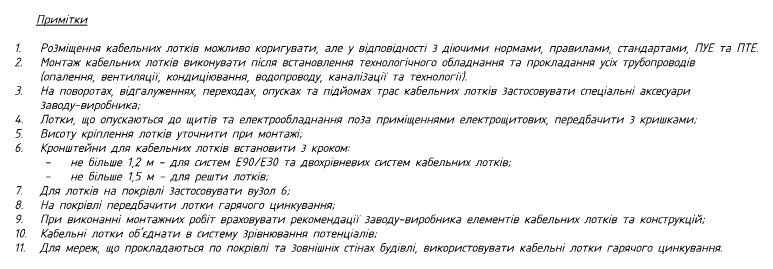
# Model space of a CAD drawing. Extents: x 221643 to 289394, y 86804 to 109436.
# Drawn here: x 287219 to 289394, y 103056 to 103754 of the extents above; entities that cross this region are included whole.
import ezdxf

# ---------------------------------------------------------------- set-up
doc = ezdxf.new("R2010")
doc.units = 0
doc.styles.add('GOST 2.304', font='isocpeui.ttf')

msp = doc.modelspace()

# ---------------------------------------------------------------- texts
at = {"color": 7, "lineweight": 15, "insert": (287217.1162, 103754.1154), "char_height": 25, "width": 2060.627941, "attachment_point": 1, "style": 'GOST 2.304'}
msp.add_mtext("\\pxi2.5475;{\\LПримітки\\P\\pi0;}\\P\\pi-3,l3,t3;1.^IРозміщення кабельних лотків можливо коригувати, але у відповідності з діючими нормами, правилами, стандартами, ПУЕ та ПТЕ.\\P2.^IМонтаж кабельних лотків виконувати після встановлення технологічного обладнання та прокладання усіх трубопроводів (опалення, вентиляції, кондиціювання, водопроводу, каналізації та технології){\\fISOCPEUR|b0|i1|c238|p34;.\\P}3.^IНа поворотах, відгалуженнях, переходах, опусках та підйомах трас кабельних лотків застосовувати спеціальні аксесуари заводу-виробника;\\P4.^IЛотки, що опускаються до щитів та електрообладнання поза приміщеннями електрощитових, передбачити з кришками;\\P5.^IВисоту кріплення лотків уточнити при монтажі;\\P6.^IКронштейни для кабельних лотків встановити з кроком:\\P\\pl6.5475,t6.5475;-^Iне більше 1,2 м - для систем Е90/Е30 та двохрівневих систем кабельних лотків;\\P-^Iне більше 1,5 м - для решти лотків;\\P\\pl3,t3;7.^IДля лотків на покрівлі застосовувати вузол 6;\\P8.^IНа покрівлі передбачити лотки гарячого цинкування;\\P9.^IПри виконанні монтажних робіт враховувати рекомендації заводу-виробника елементів кабельних лотків та конструкцій;\\P10.^IКабельні лотки об'єднати в систему зрівнювання потенціалів;\\P{\\C256;11.^IДля мереж, що прокладаються по покрівлі та зовнішніх стінах будівлі, використовувати кабельні лотки гарячого цинкування. }", dxfattribs=at)

doc.saveas('drawing.dxf')
